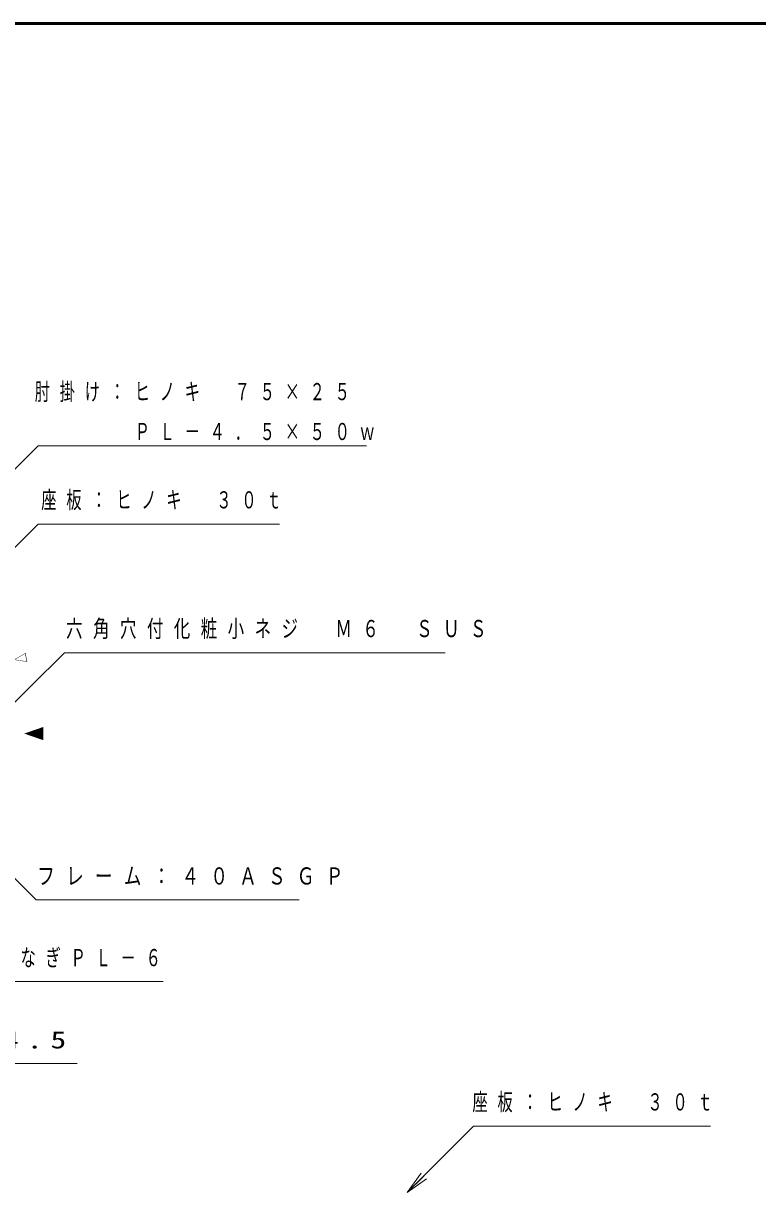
# Model space of a CAD drawing. Units: millimetres on the paper, scale 1:20. Extents: x -365 to 0, y -26 to 257.
# Drawn here: x -216.1 to -122.2, y 107.4 to 257 of the extents above; entities that cross this region are included whole.
import ezdxf
from ezdxf.enums import TextEntityAlignment as Align

# ---------------------------------------------------------------- set-up
doc = ezdxf.new("R2010")
doc.units = ezdxf.units.MM
doc.layers.add('LY_1', color=7, linetype='Continuous', lineweight=25)
doc.layers.add('LY_3', color=7, linetype='Continuous', lineweight=13)
doc.styles.add('ＭＳ ゴシック', font='')
doc.styles.get('ＭＳ ゴシック').set_extended_font_data('MS Gothic')

msp = doc.modelspace()

# ---------------------------------------------------------------- linework, layer by layer
at = {"layer": 'LY_1', "lineweight": 13}
for p, q in [((-166.963, 107.384), (-165.196, 109.859)), ((-166.963, 107.384), (-164.842, 109.506)), ((-164.488, 109.152), (-166.963, 107.384))]:
    msp.add_line(p, q, dxfattribs=at)
for points in [[(-227.042, 190.093), (-214.173, 202.962), (-172.173, 202.962)], [(-221.244, 185.844), (-214.173, 192.915), (-183.32, 192.915)], [(-219.508, 167.899), (-210.815, 176.436), (-162.121, 176.436)], [(-221.513, 151.926), (-214.442, 144.855), (-180.779, 144.855)], [(-230.784, 144.987), (-220.177, 134.381), (-198.171, 134.381)], [(-236.85, 133.041), (-227.728, 123.918), (-209.179, 123.918)], [(-166.963, 107.384), (-158.478, 115.87), (-128.187, 115.87)]]:
    msp.add_lwpolyline(points, dxfattribs=at)
at = {"layer": 'LY_3', "lineweight": 50}
msp.add_line((0, 257), (-365, 257), dxfattribs=at)

# ---------------------------------------------------------------- texts
at = {"layer": 'LY_1', "style": 'ＭＳ ゴシック', "width": 0.6}
for s, height, rotation, p in [('▽', 1.466, 280.7, (-216.425, 175.728)), ('▼', 2.199, 270, (-214.654, 166.122))]:
    msp.add_text(s, height=height, rotation=rotation, dxfattribs=at).set_placement(p, align=Align.MIDDLE_CENTER)
at = {"layer": 'LY_1', "char_height": 2.199, "attachment_point": 4, "style": 'ＭＳ ゴシック'}
for s, insert in [('\\T1.64;\\W0.65;肘掛け：ヒノキ\u3000７５×２５', (-214.612, 209.762)), ('\\T1.64;\\W0.65;\u3000\u3000\u3000\u3000ＰＬ－４．５×５０ｗ', (-214.612, 204.762)), ('\\T1.64;\\W0.65;座板：ヒノキ\u3000３０ｔ', (-213.765, 195.915)), ('\\T1.64;\\W0.7;六角穴付化粧小ネジ\u3000Ｍ６\u3000ＳＵＳ', (-210.591, 179.436)), ('\\T1.64;\\W0.75;フレーム：４０ＡＳＧＰ', (-214.28, 147.855)), ('\\T1.64;\\W0.65;つなぎＰＬ－６', (-219.608, 137.381)), ('\\T1.5;\\W1.35;PL-4.5', (-227.741, 126.918)), ('\\T1.64;\\W0.65;座板：ヒノキ\u3000３０ｔ', (-158.632, 118.87))]:
    msp.add_mtext(s, dxfattribs=dict(at, insert=insert))

doc.saveas('drawing.dxf')
